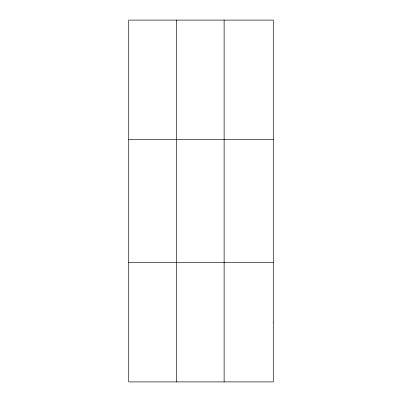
<?xml version="1.0" encoding="UTF-8"?>
<svg xmlns="http://www.w3.org/2000/svg" width="402" height="402" viewBox="0 0 402 402"><rect width="100%" height="100%" fill="white"/><g stroke="black" fill="none" stroke-linecap="round" stroke-linejoin="round"><path stroke-width="0.6" d="M176.428 381.9L176.428 20.1M224.125 381.9L224.125 20.1M128.725 139.494L273.275 139.494M128.725 262.506L273.275 262.506M273.275 322.203L273.275 381.9L128.725 381.9L128.725 20.1L273.275 20.1L273.275 322.203"/></g></svg>
